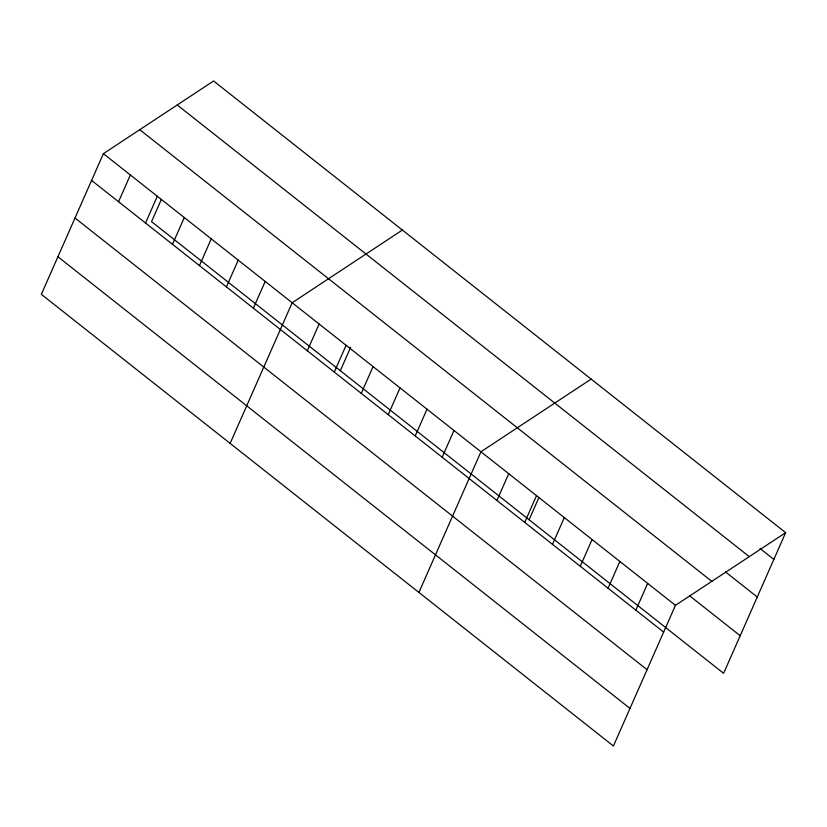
<?xml version="1.0" encoding="UTF-8"?>
<svg xmlns="http://www.w3.org/2000/svg" width="827" height="827" viewBox="0 0 827 827"><rect width="100%" height="100%" fill="white"/><g stroke="black" fill="none" stroke-linecap="round" stroke-linejoin="round"><path stroke-width="1.24" d="M103.385 153.677L41.35 294.34L613.407 746.006L675.452 605.343L785.65 532.66L213.593 80.994L103.385 153.677L675.452 605.343M118.55 201.736L130.356 174.973M145.521 223.032L157.326 196.268M161.399 199.338L151.548 221.657L723.615 673.323L785.65 532.66M172.492 244.316L184.297 217.563M199.462 265.612L211.257 238.848M226.422 286.907L238.228 260.143M253.393 308.202L265.198 281.438M230.133 443.386L292.169 302.734L402.367 230.051M307.334 350.782L319.139 324.019M334.304 372.078L346.099 345.314M340.331 370.703L350.689 347.216M361.265 393.373L373.07 366.609M388.235 414.658L400.041 387.904M415.206 435.953L427.011 409.189M442.176 457.248L453.982 430.485M418.907 592.432L480.942 451.78L591.15 379.097M496.934 500.48L508.729 473.716M524.711 522.416L536.516 495.652M529.115 519.749L538.956 497.44M552.498 544.352L564.303 517.599M580.285 566.288L592.091 539.535M608.072 588.235L619.878 561.471M635.86 610.171L647.665 583.407M759.951 548.456L773.845 559.424M177.226 104.988L749.283 556.654M725.517 571.943L757.274 597.011M139.753 129.694L711.82 581.36M689.584 595.771L740.196 635.736M91.58 180.441L663.647 632.107M75.009 218.028L647.065 669.694M57.931 256.752L629.988 708.419"/></g></svg>
